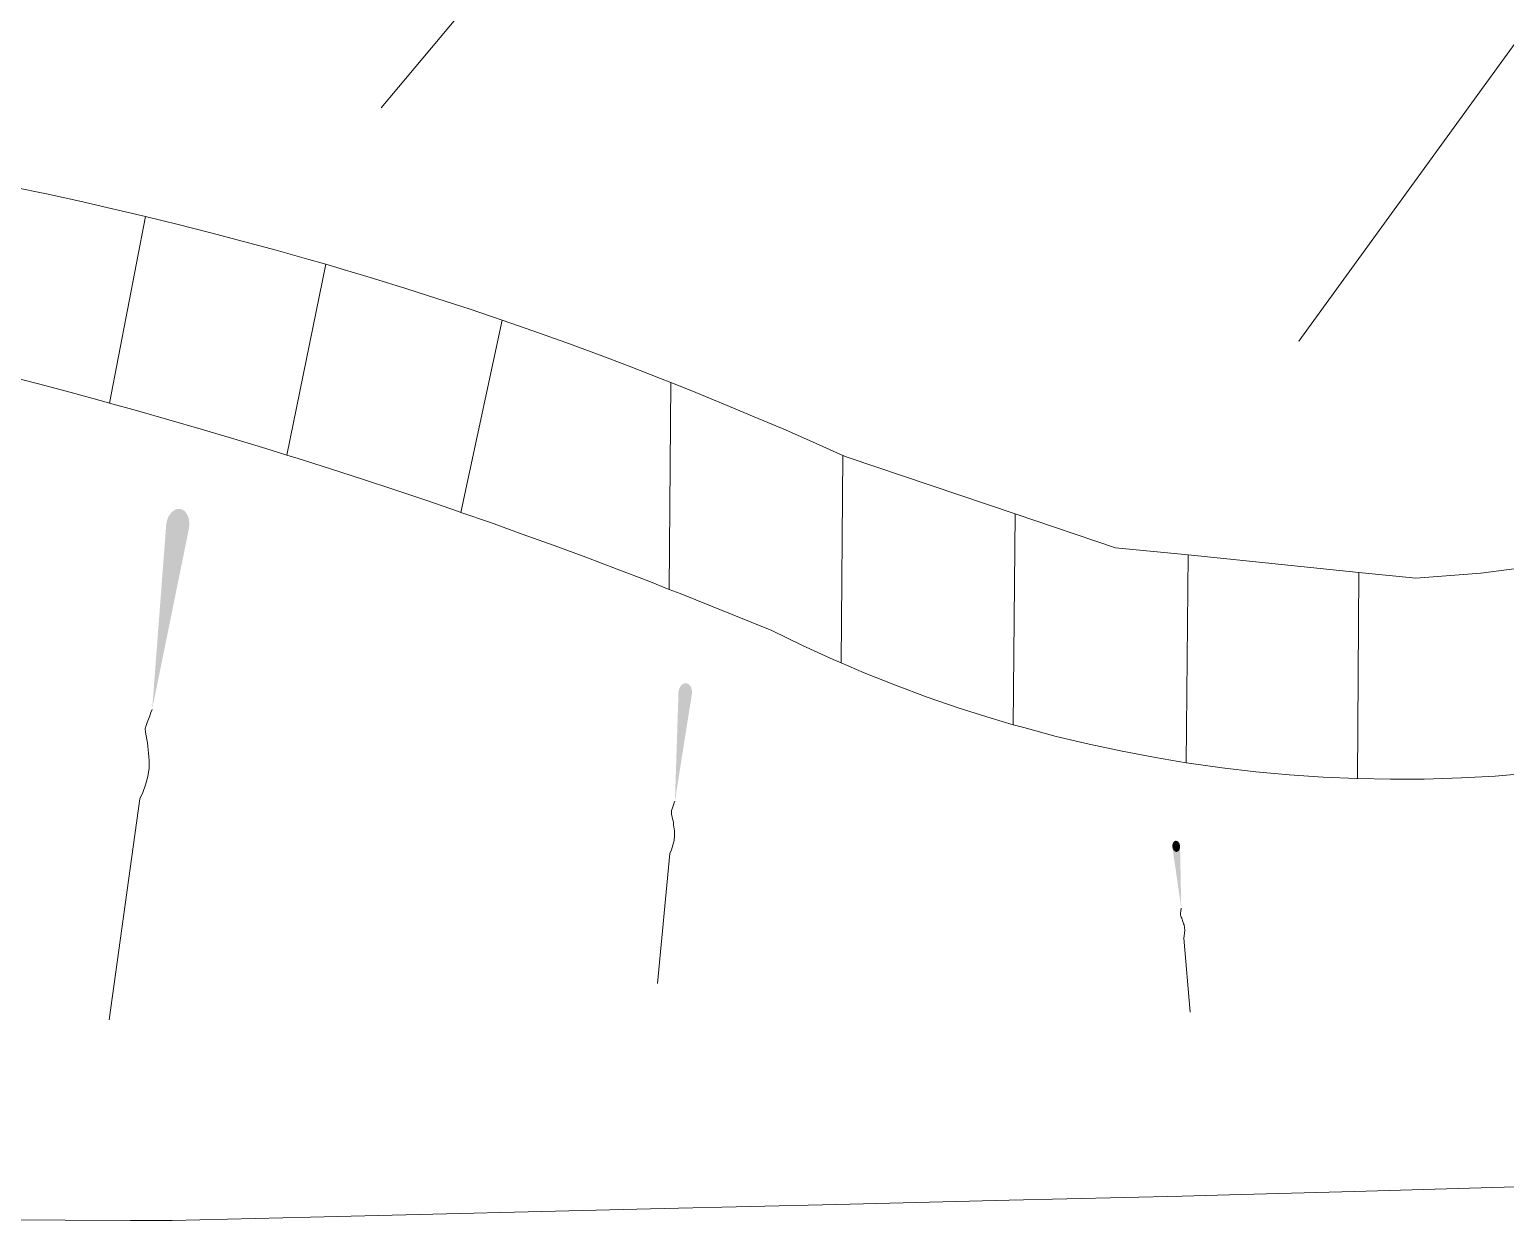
# Model space of a CAD drawing. Header units: millimetres. Extents: x 833924389 to 835767163, y 817400000 to 818811854.
# Drawn here: x 835453241 to 835464360, y 817910764 to 817919737 of the extents above; entities that cross this region are included whole.
import ezdxf

# ---------------------------------------------------------------- set-up
doc = ezdxf.new("R2010")
doc.units = ezdxf.units.MM
doc.header["$LTSCALE"] = 10
doc.header["$MEASUREMENT"] = 0
doc.layers.add('01_Base_Plan', color=5, linetype='Continuous', lineweight=5)

msp = doc.modelspace()

# ---------------------------------------------------------------- hatches: boundary and pattern name
at = {"layer": '01_Base_Plan', "linetype": 'Continuous'}
h = msp.add_hatch(color=256, dxfattribs=at)
edge = h.paths.add_edge_path()
edge.add_ellipse((835454357, 817915999), major_axis=(-18, -126), ratio=0.683333, start_angle=0, end_angle=360)
h = msp.add_hatch(color=256, dxfattribs=at)
edge = h.paths.add_edge_path()
edge.add_ellipse((835458180, 817914738), major_axis=(-7.1, -74.3), ratio=0.683333, start_angle=0, end_angle=360)
h = msp.add_hatch(color=256, dxfattribs=at)
edge = h.paths.add_edge_path()
edge.add_ellipse((835461879, 817913583), major_axis=(3.5, -42.4), ratio=0.683333, start_angle=0, end_angle=360)

# ---------------------------------------------------------------- linework, layer by layer
for p, q in [((835464712, 817929683), (835455889, 817919146)), ((835468325, 817925006), (835462803, 817917388)), ((835454115, 817918329), (835453843, 817916923)), ((835455472, 817917968), (835455179, 817916531)), ((835456801, 817917547), (835456491, 817916099)), ((835458073, 817917077), (835458060, 817915519)), ((835459369, 817916528), (835459356, 817914965)), ((835460665, 817916088), (835460652, 817914499)), ((835461968, 817915778), (835461954, 817914213)), ((835463256, 817915647), (835463244, 817914093)), ((835454072, 817913941), (835453842, 817912277)), ((835458065, 817913528), (835457972, 817912550)), ((835461936, 817912892), (835461983, 817912333))]:
    msp.add_line(p, q, dxfattribs=at)
at = {"layer": '01_Base_Plan', "linetype": 'Continuous', "flags": 128}
for points in [[(835464425, 817915673), (835464173, 817915641), (835463683, 817915603), (835463256, 817915647), (835461968, 817915778), (835461422, 817915833), (835460665, 817916088), (835459400, 817916514), (835459369, 817916528), (835459168, 817916618), (835458935, 817916720), (835458701, 817916820), (835458466, 817916918), (835458231, 817917014), (835458073, 817917077), (835457994, 817917108), (835457757, 817917200), (835457519, 817917290), (835457280, 817917378), (835457041, 817917464), (835456801, 817917547), (835456560, 817917629), (835456318, 817917708), (835456076, 817917786), (835455833, 817917861), (835455589, 817917934), (835455472, 817917968), (835455345, 817918005), (835455100, 817918074), (835454854, 817918141), (835454608, 817918206), (835454362, 817918269), (835454115, 817918329), (835453867, 817918387), (835453619, 817918444), (835453370, 817918498), (835453121, 817918550)], [(835453063, 817917131), (835453309, 817917067), (835453555, 817917002), (835453801, 817916935), (835453843, 817916923), (835454046, 817916867), (835454291, 817916797), (835454535, 817916726), (835454779, 817916654), (835455022, 817916580), (835455179, 817916531), (835455265, 817916504), (835455508, 817916427), (835455750, 817916349), (835455992, 817916269), (835456233, 817916188), (835456473, 817916106), (835456491, 817916099), (835456713, 817916022), (835456953, 817915936), (835457192, 817915849), (835457431, 817915761), (835457669, 817915671), (835457906, 817915580), (835458060, 817915519), (835458143, 817915487), (835458379, 817915393), (835458834, 817915208), (835459063, 817915097), (835459294, 817914991), (835459356, 817914965), (835459528, 817914891), (835459764, 817914797), (835460002, 817914708), (835460243, 817914625), (835460485, 817914548), (835460652, 817914499), (835460730, 817914477), (835460976, 817914411), (835461223, 817914352), (835461472, 817914299), (835461722, 817914251), (835461954, 817914213), (835461973, 817914210), (835462225, 817914174), (835462478, 817914145), (835462731, 817914121), (835462985, 817914104), (835463239, 817914093), (835463244, 817914093), (835463494, 817914088), (835463748, 817914089), (835464029, 817914098), (835464283, 817914112), (835464537, 817914134)], [(835454165, 817914615), (835454156, 817914591), (835454147, 817914566), (835454137, 817914542), (835454128, 817914517), (835454119, 817914493), (835454113, 817914468), (835454115, 817914442), (835454120, 817914415), (835454126, 817914389), (835454130, 817914362), (835454133, 817914336), (835454135, 817914310), (835454138, 817914284), (835454140, 817914258), (835454142, 817914232), (835454142, 817914172), (835454132, 817914109), (835454115, 817914047), (835454094, 817913989), (835454072, 817913941)], [(835458103, 817913924), (835458098, 817913910), (835458093, 817913895), (835458088, 817913881), (835458083, 817913866), (835458078, 817913852), (835458076, 817913837), (835458077, 817913822), (835458081, 817913806), (835458085, 817913791), (835458089, 817913776), (835458091, 817913761), (835458093, 817913745), (835458095, 817913730), (835458097, 817913715), (835458099, 817913700), (835458100, 817913665), (835458096, 817913628), (835458087, 817913591), (835458076, 817913557), (835458065, 817913528)], [(835461917, 817913118), (835461916, 817913109), (835461915, 817913101), (835461913, 817913092), (835461912, 817913083), (835461911, 817913075), (835461911, 817913066), (835461913, 817913058), (835461917, 817913050), (835461921, 817913041), (835461924, 817913033), (835461927, 817913025), (835461930, 817913016), (835461932, 817913008), (835461935, 817913000), (835461938, 817912992), (835461942, 817912972), (835461943, 817912951), (835461942, 817912929), (835461940, 817912909), (835461936, 817912892)], [(835448161, 817911659), (835448863, 817911484), (835449134, 817911417), (835450136, 817911250), (835451389, 817911041), (835452666, 817910827), (835453016, 817910769), (835454002, 817910765), (835454315, 817910764), (835455357, 817910789), (835458022, 817910854), (835459322, 817910885), (835460622, 817910916), (835461925, 817910948), (835462368, 817910959), (835463221, 817910983)], [(835463221, 817910983), (835464523, 817911021), (835465050, 817911036)]]:
    msp.add_lwpolyline(points, dxfattribs=at)
at = {"layer": '01_Base_Plan', "linetype": 'Continuous'}
for points in [[(835454165, 817914615), (835454444, 817915987), (835454271, 817916011)], [(835458103, 817913924), (835458231, 817914733), (835458130, 817914743)]]:
    msp.add_solid(points, dxfattribs=at)
at = {"layer": '01_Base_Plan', "linetype": 'Continuous', "extrusion": (0, 0, -1)}
msp.add_solid([(-835461917, 817913118), (-835461908, 817913585), (-835461850, 817913580)], dxfattribs=at)

doc.saveas('drawing.dxf')
